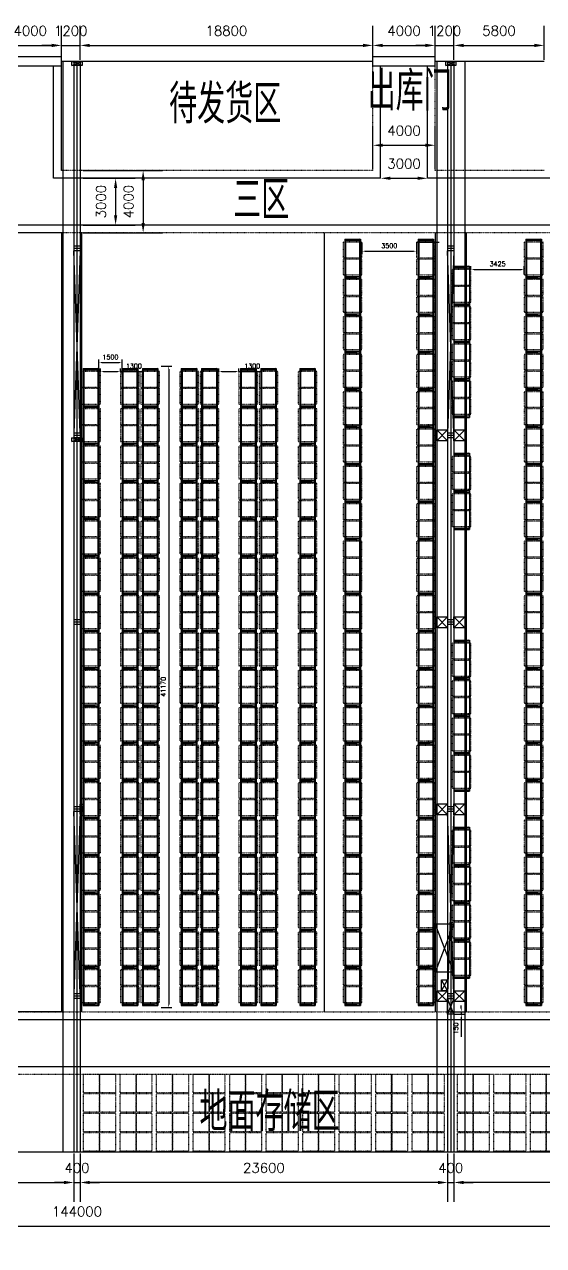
# Model space of a CAD drawing. Header units: millimetres. Extents: x 6622 to 532820, y 3370 to 359312.
# Drawn here: x 246455 to 279792, y 253030 to 331418 of the extents above; entities that cross this region are included whole.
import ezdxf

# ---------------------------------------------------------------- set-up
doc = ezdxf.new("R2010")
doc.units = ezdxf.units.MM
doc.linetypes.add('ACAD_ISO03W100', pattern=[30, 12, -18])
doc.styles.get("Standard").update_dxf_attribs({"font": 'txt', "bigfont": 'gbcbig.shx'})
doc.dimstyles.new('ISO-25', dxfattribs={"dimtxt": 625, "dimasz": 625, "dimexe": 1250, "dimexo": 100, "dimgap": 625, "dimtad": 1, "dimtxsty": 'Standard', "dimcen": 2.5, "dimadec": 0, "dimazin": 0, "dimtfac": 1, "dimtmove": 0, "dimatfit": 3, "dimfxl": 1, "dimarcsym": 0})
doc.dimstyles.new('副本 ISO-25', dxfattribs={"dimtxt": 300, "dimasz": 200, "dimexe": 200, "dimexo": 25, "dimgap": 200, "dimtad": 1, "dimtxsty": 'Standard', "dimcen": 2.5, "dimadec": 0, "dimazin": 0, "dimtfac": 1, "dimtmove": 0, "dimatfit": 3, "dimfxl": 1, "dimarcsym": 0})

# ---------------------------------------------------------------- blocks, each defined once
blk = doc.blocks.new('*D307')
at = {"color": 0, "lineweight": -2, "transparency": 16777216}
for p, q in [((269330, 321640), (269330, 322790)), ((272330, 321640), (272330, 322790)), ((269955, 321540), (271705, 321540))]:
    blk.add_line(p, q, dxfattribs=at)
at = {"color": 0, "transparency": 16777216}
for points in [[(269955, 321644), (269955, 321436), (269330, 321540)], [(271705, 321644), (271705, 321436), (272330, 321540)]]:
    blk.add_solid(points, dxfattribs=at)
at = {"layer": 'Defpoints', "color": 0, "transparency": 16777216}
for p in [(269330, 321540), (272330, 321540), (272330, 321540)]:
    blk.add_point(p, dxfattribs=at)
at = {"color": 0, "transparency": 16777216, "insert": (270830, 322478), "char_height": 625, "attachment_point": 5}
blk.add_mtext('3000', dxfattribs=at)
blk = doc.blocks.new('*D308')
at = {"color": 0, "lineweight": -2, "transparency": 16777216}
for p, q in [((268830, 322140), (268830, 324910)), ((272830, 322140), (272830, 324910)), ((269455, 323660), (272205, 323660))]:
    blk.add_line(p, q, dxfattribs=at)
at = {"color": 0, "transparency": 16777216}
for points in [[(269455, 323764), (269455, 323556), (268830, 323660)], [(272205, 323764), (272205, 323556), (272830, 323660)]]:
    blk.add_solid(points, dxfattribs=at)
at = {"layer": 'Defpoints', "color": 0, "transparency": 16777216}
for p in [(272830, 323660), (268830, 322040), (272830, 322040)]:
    blk.add_point(p, dxfattribs=at)
at = {"color": 0, "transparency": 16777216, "insert": (270830, 324598), "char_height": 625, "attachment_point": 5}
blk.add_mtext('4000', dxfattribs=at)
blk = doc.blocks.new('*D310')
at = {"color": 0, "lineweight": -2, "transparency": 16777216}
for p, q in [((244830, 329440), (244830, 331320)), ((248830, 329440), (248830, 331320)), ((245455, 330070), (248205, 330070))]:
    blk.add_line(p, q, dxfattribs=at)
at = {"color": 0, "transparency": 16777216}
for points in [[(245455, 330174), (245455, 329966), (244830, 330070)], [(248205, 330174), (248205, 329966), (248830, 330070)]]:
    blk.add_solid(points, dxfattribs=at)
at = {"layer": 'Defpoints', "color": 0, "transparency": 16777216}
for p in [(248830, 330070), (244830, 329340), (248830, 329340)]:
    blk.add_point(p, dxfattribs=at)
at = {"color": 0, "transparency": 16777216, "insert": (246830, 331008), "char_height": 625, "attachment_point": 5}
blk.add_mtext('4000', dxfattribs=at)
blk = doc.blocks.new('*D311')
at = {"color": 0, "lineweight": -2, "transparency": 16777216}
for p, q in [((248830, 329140), (248830, 331320)), ((250030, 329140), (250030, 331320)), ((248205, 330070), (247580, 330070)), ((248830, 330070), (250030, 330070)), ((250655, 330070), (251280, 330070))]:
    blk.add_line(p, q, dxfattribs=at)
at = {"color": 0, "transparency": 16777216}
for points in [[(248205, 330174), (248205, 329966), (248830, 330070)], [(250655, 330174), (250655, 329966), (250030, 330070)]]:
    blk.add_solid(points, dxfattribs=at)
at = {"layer": 'Defpoints', "color": 0, "transparency": 16777216}
for p in [(250030, 330070), (248830, 329040), (250030, 329040)]:
    blk.add_point(p, dxfattribs=at)
at = {"color": 0, "transparency": 16777216, "insert": (249430, 331008), "char_height": 625, "attachment_point": 5}
blk.add_mtext('1200', dxfattribs=at)
blk = doc.blocks.new('*D312')
at = {"color": 0, "lineweight": -2, "transparency": 16777216}
for p, q in [((250030, 329140), (250030, 331320)), ((268830, 329140), (268830, 331320)), ((250655, 330070), (268205, 330070))]:
    blk.add_line(p, q, dxfattribs=at)
at = {"color": 0, "transparency": 16777216}
for points in [[(250655, 330174), (250655, 329966), (250030, 330070)], [(268205, 330174), (268205, 329966), (268830, 330070)]]:
    blk.add_solid(points, dxfattribs=at)
at = {"layer": 'Defpoints', "color": 0, "transparency": 16777216}
for p in [(268830, 330070), (250030, 329040), (268830, 329040)]:
    blk.add_point(p, dxfattribs=at)
at = {"color": 0, "transparency": 16777216, "insert": (259430, 331008), "char_height": 625, "attachment_point": 5}
blk.add_mtext('18800', dxfattribs=at)
blk = doc.blocks.new('*D313')
at = {"color": 0, "lineweight": -2, "transparency": 16777216}
for p, q in [((268830, 329440), (268830, 331320)), ((272830, 329440), (272830, 331320)), ((269455, 330070), (272205, 330070))]:
    blk.add_line(p, q, dxfattribs=at)
at = {"color": 0, "transparency": 16777216}
for points in [[(269455, 330174), (269455, 329966), (268830, 330070)], [(272205, 330174), (272205, 329966), (272830, 330070)]]:
    blk.add_solid(points, dxfattribs=at)
at = {"layer": 'Defpoints', "color": 0, "transparency": 16777216}
for p in [(272830, 330070), (268830, 329340), (272830, 329340)]:
    blk.add_point(p, dxfattribs=at)
at = {"color": 0, "transparency": 16777216, "insert": (270830, 331008), "char_height": 625, "attachment_point": 5}
blk.add_mtext('4000', dxfattribs=at)
blk = doc.blocks.new('*D314')
at = {"color": 0, "lineweight": -2, "transparency": 16777216}
for p, q in [((272830, 329140), (272830, 331320)), ((274030, 329140), (274030, 331320)), ((272205, 330070), (271580, 330070)), ((272830, 330070), (274030, 330070)), ((274655, 330070), (275280, 330070))]:
    blk.add_line(p, q, dxfattribs=at)
at = {"color": 0, "transparency": 16777216}
for points in [[(272205, 330174), (272205, 329966), (272830, 330070)], [(274655, 330174), (274655, 329966), (274030, 330070)]]:
    blk.add_solid(points, dxfattribs=at)
at = {"layer": 'Defpoints', "color": 0, "transparency": 16777216}
for p in [(274030, 330070), (272830, 329040), (274030, 329040)]:
    blk.add_point(p, dxfattribs=at)
at = {"color": 0, "transparency": 16777216, "insert": (273430, 331008), "char_height": 625, "attachment_point": 5}
blk.add_mtext('1200', dxfattribs=at)
blk = doc.blocks.new('*D315')
at = {"color": 0, "lineweight": -2, "transparency": 16777216}
for p, q in [((274030, 329140), (274030, 331320)), ((279830, 329140), (279830, 331320)), ((274655, 330070), (279205, 330070))]:
    blk.add_line(p, q, dxfattribs=at)
at = {"color": 0, "transparency": 16777216}
for points in [[(274655, 330174), (274655, 329966), (274030, 330070)], [(279205, 330174), (279205, 329966), (279830, 330070)]]:
    blk.add_solid(points, dxfattribs=at)
at = {"layer": 'Defpoints', "color": 0, "transparency": 16777216}
for p in [(279830, 330070), (274030, 329040), (279830, 329040)]:
    blk.add_point(p, dxfattribs=at)
at = {"color": 0, "transparency": 16777216, "insert": (276930, 331008), "char_height": 625, "attachment_point": 5}
blk.add_mtext('5800', dxfattribs=at)
blk = doc.blocks.new('*D298')
at = {"color": 0, "lineweight": -2, "transparency": 16777216}
for p, q in [((274030, 258940), (274030, 255830)), ((297630, 258940), (297630, 255830)), ((297005, 257080), (274655, 257080))]:
    blk.add_line(p, q, dxfattribs=at)
at = {"color": 0, "transparency": 16777216}
for points in [[(274655, 257184), (274655, 256976), (274030, 257080)], [(297005, 257184), (297005, 256976), (297630, 257080)]]:
    blk.add_solid(points, dxfattribs=at)
at = {"layer": 'Defpoints', "color": 0, "transparency": 16777216}
for p in [(274030, 259040), (297630, 259040), (274030, 257080)]:
    blk.add_point(p, dxfattribs=at)
at = {"color": 0, "transparency": 16777216, "insert": (285830, 258018), "char_height": 625, "attachment_point": 5}
blk.add_mtext('23600', dxfattribs=at)
blk = doc.blocks.new('*D299')
at = {"color": 0, "lineweight": -2, "transparency": 16777216}
for p, q in [((250030, 258940), (250030, 255830)), ((273630, 258940), (273630, 255830)), ((273005, 257080), (250655, 257080))]:
    blk.add_line(p, q, dxfattribs=at)
at = {"color": 0, "transparency": 16777216}
for points in [[(250655, 257184), (250655, 256976), (250030, 257080)], [(273005, 257184), (273005, 256976), (273630, 257080)]]:
    blk.add_solid(points, dxfattribs=at)
at = {"layer": 'Defpoints', "color": 0, "transparency": 16777216}
for p in [(250030, 259040), (273630, 259040), (250030, 257080)]:
    blk.add_point(p, dxfattribs=at)
at = {"color": 0, "transparency": 16777216, "insert": (261830, 258018), "char_height": 625, "attachment_point": 5}
blk.add_mtext('23600', dxfattribs=at)
blk = doc.blocks.new('*D300')
at = {"color": 0, "lineweight": -2, "transparency": 16777216}
for p, q in [((273630, 258940), (273630, 255830)), ((274030, 258940), (274030, 255830)), ((273005, 257080), (272380, 257080)), ((273630, 257080), (274030, 257080)), ((274655, 257080), (275280, 257080))]:
    blk.add_line(p, q, dxfattribs=at)
at = {"color": 0, "transparency": 16777216}
for points in [[(273005, 257184), (273005, 256976), (273630, 257080)], [(274655, 257184), (274655, 256976), (274030, 257080)]]:
    blk.add_solid(points, dxfattribs=at)
at = {"layer": 'Defpoints', "color": 0, "transparency": 16777216}
for p in [(273630, 259040), (274030, 259040), (274030, 257080)]:
    blk.add_point(p, dxfattribs=at)
at = {"color": 0, "transparency": 16777216, "insert": (273830, 258018), "char_height": 625, "attachment_point": 5}
blk.add_mtext('400', dxfattribs=at)
blk = doc.blocks.new('*D301')
at = {"color": 0, "lineweight": -2, "transparency": 16777216}
for p, q in [((226030, 258940), (226030, 255830)), ((249630, 258940), (249630, 255830)), ((226655, 257080), (249005, 257080))]:
    blk.add_line(p, q, dxfattribs=at)
at = {"color": 0, "transparency": 16777216}
for points in [[(226655, 257184), (226655, 256976), (226030, 257080)], [(249005, 257184), (249005, 256976), (249630, 257080)]]:
    blk.add_solid(points, dxfattribs=at)
at = {"layer": 'Defpoints', "color": 0, "transparency": 16777216}
for p in [(226030, 259040), (249630, 259040), (249630, 257080)]:
    blk.add_point(p, dxfattribs=at)
at = {"color": 0, "transparency": 16777216, "insert": (237830, 258018), "char_height": 625, "attachment_point": 5}
blk.add_mtext('23600', dxfattribs=at)
blk = doc.blocks.new('*D302')
at = {"color": 0, "lineweight": -2, "transparency": 16777216}
for p, q in [((249630, 258940), (249630, 255830)), ((250030, 258940), (250030, 255830)), ((249005, 257080), (248380, 257080)), ((249630, 257080), (250030, 257080)), ((250655, 257080), (251280, 257080))]:
    blk.add_line(p, q, dxfattribs=at)
at = {"color": 0, "transparency": 16777216}
for points in [[(249005, 257184), (249005, 256976), (249630, 257080)], [(250655, 257184), (250655, 256976), (250030, 257080)]]:
    blk.add_solid(points, dxfattribs=at)
at = {"layer": 'Defpoints', "color": 0, "transparency": 16777216}
for p in [(249630, 259040), (250030, 259040), (250030, 257080)]:
    blk.add_point(p, dxfattribs=at)
at = {"color": 0, "transparency": 16777216, "insert": (249830, 258018), "char_height": 625, "attachment_point": 5}
blk.add_mtext('400', dxfattribs=at)
blk = doc.blocks.new('*D303')
at = {"color": 0, "lineweight": -2, "transparency": 16777216}
for p, q in [((250230, 321540), (253560, 321540)), ((252310, 320915), (252310, 319165)), ((250230, 318540), (253560, 318540))]:
    blk.add_line(p, q, dxfattribs=at)
at = {"color": 0, "transparency": 16777216}
for points in [[(252206, 320915), (252414, 320915), (252310, 321540)], [(252206, 319165), (252414, 319165), (252310, 318540)]]:
    blk.add_solid(points, dxfattribs=at)
at = {"layer": 'Defpoints', "color": 0, "transparency": 16777216}
for p in [(250130, 321540), (250130, 318540), (252310, 318540)]:
    blk.add_point(p, dxfattribs=at)
at = {"color": 0, "transparency": 16777216, "insert": (251372, 320040), "char_height": 625, "attachment_point": 5, "rotation": 90}
blk.add_mtext('3000', dxfattribs=at)
blk = doc.blocks.new('*D304')
at = {"color": 0, "lineweight": -2, "transparency": 16777216}
for p, q in [((250230, 322040), (255330, 322040)), ((254080, 321415), (254080, 318665)), ((250230, 318040), (255330, 318040))]:
    blk.add_line(p, q, dxfattribs=at)
at = {"color": 0, "transparency": 16777216}
for points in [[(253976, 321415), (254184, 321415), (254080, 322040)], [(253976, 318665), (254184, 318665), (254080, 318040)]]:
    blk.add_solid(points, dxfattribs=at)
at = {"layer": 'Defpoints', "color": 0, "transparency": 16777216}
for p in [(250130, 322040), (250130, 318040), (254080, 318040)]:
    blk.add_point(p, dxfattribs=at)
at = {"color": 0, "transparency": 16777216, "insert": (253142, 320040), "char_height": 625, "attachment_point": 5, "rotation": 90}
blk.add_mtext('4000', dxfattribs=at)
blk = doc.blocks.new('*D336')
at = {"color": 0, "lineweight": -2, "transparency": 16777216}
for p, q in [((177830, 258940), (177830, 253030)), ((321830, 258940), (321830, 253030)), ((178455, 254280), (321205, 254280))]:
    blk.add_line(p, q, dxfattribs=at)
at = {"color": 0, "transparency": 16777216}
for points in [[(178455, 254384), (178455, 254176), (177830, 254280)], [(321205, 254384), (321205, 254176), (321830, 254280)]]:
    blk.add_solid(points, dxfattribs=at)
at = {"layer": 'Defpoints', "color": 0, "transparency": 16777216}
for p in [(177830, 259040), (321830, 259040), (321830, 254280)]:
    blk.add_point(p, dxfattribs=at)
at = {"color": 0, "transparency": 16777216, "insert": (249830, 255218), "char_height": 625, "attachment_point": 5}
blk.add_mtext('144000', dxfattribs=at)
blk = doc.blocks.new('地面托盘')
at = {"color": 3, "linetype": 'ACAD_ISO03W100'}
for points in [[(62730, -1440), (62730, -240), (63730, -240), (63730, -1440)], [(63775, -1440), (63775, -240), (64775, -240), (64775, -1440)], [(65075, -1440), (65075, -240), (66075, -240), (66075, -1440)], [(66120, -1440), (66120, -240), (67120, -240), (67120, -1440)], [(67420, -1440), (67420, -240), (68420, -240), (68420, -1440)], [(68465, -1440), (68465, -240), (69465, -240), (69465, -1440)], [(69765, -1440), (69765, -240), (70765, -240), (70765, -1440)], [(70810, -1440), (70810, -240), (71810, -240), (71810, -1440)], [(72110, -1440), (72110, -240), (73110, -240), (73110, -1440)], [(73155, -1440), (73155, -240), (74155, -240), (74155, -1440)], [(74455, -1440), (74455, -240), (75455, -240), (75455, -1440)], [(75500, -1440), (75500, -240), (76500, -240), (76500, -1440)], [(76800, -1440), (76800, -240), (77800, -240), (77800, -1440)], [(77845, -1440), (77845, -240), (78845, -240), (78845, -1440)], [(79145, -1440), (79145, -240), (80145, -240), (80145, -1440)], [(80190, -1440), (80190, -240), (81190, -240), (81190, -1440)], [(81490, -1440), (81490, -240), (82490, -240), (82490, -1440)], [(82535, -1440), (82535, -240), (83535, -240), (83535, -1440)], [(83835, -1440), (83835, -240), (84835, -240), (84835, -1440)], [(84880, -1440), (84880, -240), (85880, -240), (85880, -1440)], [(62730, -2690), (62730, -1490), (63730, -1490), (63730, -2690)], [(63775, -2690), (63775, -1490), (64775, -1490), (64775, -2690)], [(65075, -2690), (65075, -1490), (66075, -1490), (66075, -2690)], [(66120, -2690), (66120, -1490), (67120, -1490), (67120, -2690)], [(67420, -2690), (67420, -1490), (68420, -1490), (68420, -2690)], [(68465, -2690), (68465, -1490), (69465, -1490), (69465, -2690)], [(69765, -2690), (69765, -1490), (70765, -1490), (70765, -2690)], [(70810, -2690), (70810, -1490), (71810, -1490), (71810, -2690)], [(72110, -2690), (72110, -1490), (73110, -1490), (73110, -2690)], [(73155, -2690), (73155, -1490), (74155, -1490), (74155, -2690)], [(74455, -2690), (74455, -1490), (75455, -1490), (75455, -2690)], [(75500, -2690), (75500, -1490), (76500, -1490), (76500, -2690)], [(76800, -2690), (76800, -1490), (77800, -1490), (77800, -2690)], [(77845, -2690), (77845, -1490), (78845, -1490), (78845, -2690)], [(79145, -2690), (79145, -1490), (80145, -1490), (80145, -2690)], [(80190, -2690), (80190, -1490), (81190, -1490), (81190, -2690)], [(81490, -2690), (81490, -1490), (82490, -1490), (82490, -2690)], [(82535, -2690), (82535, -1490), (83535, -1490), (83535, -2690)], [(83835, -2690), (83835, -1490), (84835, -1490), (84835, -2690)], [(84880, -2690), (84880, -1490), (85880, -1490), (85880, -2690)], [(62730, -3940), (62730, -2740), (63730, -2740), (63730, -3940)], [(63775, -3940), (63775, -2740), (64775, -2740), (64775, -3940)], [(65075, -3940), (65075, -2740), (66075, -2740), (66075, -3940)], [(66120, -3940), (66120, -2740), (67120, -2740), (67120, -3940)], [(67420, -3940), (67420, -2740), (68420, -2740), (68420, -3940)], [(68465, -3940), (68465, -2740), (69465, -2740), (69465, -3940)], [(69765, -3940), (69765, -2740), (70765, -2740), (70765, -3940)], [(70810, -3940), (70810, -2740), (71810, -2740), (71810, -3940)], [(72110, -3940), (72110, -2740), (73110, -2740), (73110, -3940)], [(73155, -3940), (73155, -2740), (74155, -2740), (74155, -3940)], [(74455, -3940), (74455, -2740), (75455, -2740), (75455, -3940)], [(75500, -3940), (75500, -2740), (76500, -2740), (76500, -3940)], [(76800, -3940), (76800, -2740), (77800, -2740), (77800, -3940)], [(77845, -3940), (77845, -2740), (78845, -2740), (78845, -3940)], [(79145, -3940), (79145, -2740), (80145, -2740), (80145, -3940)], [(80190, -3940), (80190, -2740), (81190, -2740), (81190, -3940)], [(81490, -3940), (81490, -2740), (82490, -2740), (82490, -3940)], [(82535, -3940), (82535, -2740), (83535, -2740), (83535, -3940)], [(83835, -3940), (83835, -2740), (84835, -2740), (84835, -3940)], [(84880, -3940), (84880, -2740), (85880, -2740), (85880, -3940)], [(62730, -5190), (62730, -3990), (63730, -3990), (63730, -5190)], [(63775, -5190), (63775, -3990), (64775, -3990), (64775, -5190)], [(65075, -5190), (65075, -3990), (66075, -3990), (66075, -5190)], [(66120, -5190), (66120, -3990), (67120, -3990), (67120, -5190)], [(67420, -5190), (67420, -3990), (68420, -3990), (68420, -5190)], [(68465, -5190), (68465, -3990), (69465, -3990), (69465, -5190)], [(69765, -5190), (69765, -3990), (70765, -3990), (70765, -5190)], [(70810, -5190), (70810, -3990), (71810, -3990), (71810, -5190)], [(72110, -5190), (72110, -3990), (73110, -3990), (73110, -5190)], [(73155, -5190), (73155, -3990), (74155, -3990), (74155, -5190)], [(74455, -5190), (74455, -3990), (75455, -3990), (75455, -5190)], [(75500, -5190), (75500, -3990), (76500, -3990), (76500, -5190)], [(76800, -5190), (76800, -3990), (77800, -3990), (77800, -5190)], [(77845, -5190), (77845, -3990), (78845, -3990), (78845, -5190)], [(79145, -5190), (79145, -3990), (80145, -3990), (80145, -5190)], [(80190, -5190), (80190, -3990), (81190, -3990), (81190, -5190)], [(81490, -5190), (81490, -3990), (82490, -3990), (82490, -5190)], [(82535, -5190), (82535, -3990), (83535, -3990), (83535, -5190)], [(83835, -5190), (83835, -3990), (84835, -3990), (84835, -5190)], [(84880, -5190), (84880, -3990), (85880, -3990), (85880, -5190)]]:
    blk.add_lwpolyline(points, close=True, dxfattribs=at)
blk = doc.blocks.new('*D337')
at = {"color": 0, "lineweight": -2, "transparency": 16777216}
for p, q in [((274510, 268240), (274510, 268440)), ((274055, 268040), (274710, 268040)), ((274055, 267890), (274710, 267890)), ((274510, 268040), (274510, 267890)), ((274510, 267690), (274510, 266440))]:
    blk.add_line(p, q, dxfattribs=at)
at = {"color": 0, "transparency": 16777216}
for points in [[(274477, 268240), (274543, 268240), (274510, 268040)], [(274477, 267690), (274543, 267690), (274510, 267890)]]:
    blk.add_solid(points, dxfattribs=at)
at = {"layer": 'Defpoints', "color": 0, "transparency": 16777216}
for p in [(274030, 268040), (274030, 267890), (274510, 267890)]:
    blk.add_point(p, dxfattribs=at)
at = {"color": 0, "transparency": 16777216, "insert": (274160, 266965), "char_height": 300, "attachment_point": 5, "rotation": 90}
blk.add_mtext('150', dxfattribs=at)
blk = doc.blocks.new('穿梭机货架无通道1')
at = {"color": 6}
for p, q in [((130160, 59555), (130160, 48255)), ((130160, 59555), (131160, 59555)), ((130160, 59455), (131160, 59455)), ((130210, 59555), (130210, 48255)), ((130210, 59555), (131110, 59455)), ((131110, 59555), (130210, 59455)), ((131110, 59555), (131110, 48255)), ((131160, 59555), (131160, 48255)), ((130160, 57155), (131160, 57155)), ((130160, 57055), (131160, 57055)), ((130210, 57155), (131110, 57055)), ((131110, 57155), (130210, 57055)), ((130160, 54755), (131160, 54755)), ((130160, 54655), (131160, 54655)), ((130210, 54755), (131110, 54655)), ((131110, 54755), (130210, 54655)), ((130160, 52355), (131160, 52355)), ((130160, 52255), (131160, 52255)), ((130210, 52355), (131110, 52255)), ((131110, 52355), (130210, 52255)), ((130160, 49955), (131160, 49955)), ((130160, 49855), (131160, 49855)), ((130210, 49955), (131110, 49855)), ((131110, 49955), (130210, 49855)), ((130160, 48255), (130160, 45555)), ((130210, 48255), (130210, 45555)), ((131110, 48255), (131110, 45555)), ((131160, 48255), (131160, 45555)), ((130160, 47555), (131160, 47555)), ((130160, 47455), (131160, 47455)), ((130210, 47555), (131110, 47455)), ((131110, 47555), (130210, 47455)), ((130160, 45555), (130160, 18655)), ((130210, 45555), (130210, 18655)), ((131110, 45555), (131110, 18655)), ((131160, 45555), (131160, 18655)), ((130160, 45155), (131160, 45155)), ((130160, 45055), (131160, 45055)), ((130210, 45155), (131110, 45055)), ((131110, 45155), (130210, 45055)), ((130160, 42755), (131160, 42755)), ((130160, 42655), (131160, 42655)), ((130210, 42755), (131110, 42655)), ((131110, 42755), (130210, 42655)), ((130160, 40355), (131160, 40355)), ((130160, 40255), (131160, 40255)), ((130210, 40355), (131110, 40255)), ((131110, 40355), (130210, 40255)), ((130160, 37955), (131160, 37955)), ((130160, 37855), (131160, 37855)), ((130210, 37955), (131110, 37855)), ((131110, 37955), (130210, 37855)), ((130160, 35555), (131160, 35555)), ((130160, 35455), (131160, 35455)), ((130210, 35555), (131110, 35455)), ((131110, 35555), (130210, 35455)), ((130160, 33155), (131160, 33155)), ((130160, 33055), (131160, 33055)), ((130210, 33155), (131110, 33055)), ((131110, 33155), (130210, 33055)), ((130160, 30755), (131160, 30755)), ((130160, 30655), (131160, 30655)), ((130210, 30755), (131110, 30655)), ((131110, 30755), (130210, 30655)), ((130160, 28355), (131160, 28355)), ((130160, 28255), (131160, 28255)), ((130210, 28355), (131110, 28255)), ((131110, 28355), (130210, 28255)), ((130160, 25955), (131160, 25955)), ((130210, 25955), (131110, 25855)), ((131110, 25955), (130210, 25855)), ((130160, 25855), (131160, 25855)), ((130160, 23555), (131160, 23555)), ((130210, 23555), (131110, 23455)), ((131110, 23555), (130210, 23455)), ((130160, 23455), (131160, 23455)), ((130160, 21155), (131160, 21155)), ((130160, 21055), (131160, 21055)), ((130210, 21155), (131110, 21055)), ((131110, 21155), (130210, 21055)), ((130160, 18755), (131160, 18755)), ((130160, 18655), (131160, 18655)), ((130210, 18755), (131110, 18655)), ((131110, 18755), (130210, 18655))]:
    blk.add_line(p, q, dxfattribs=at)
at = {"color": 3, "linetype": 'ACAD_ISO03W100'}
for points in [[(130060, 59355), (130060, 58355), (131260, 58355), (131260, 59355)], [(130060, 58255), (130060, 57255), (131260, 57255), (131260, 58255)], [(130060, 56955), (130060, 55955), (131260, 55955), (131260, 56955)], [(130060, 55855), (130060, 54855), (131260, 54855), (131260, 55855)], [(130060, 54555), (130060, 53555), (131260, 53555), (131260, 54555)], [(130060, 53455), (130060, 52455), (131260, 52455), (131260, 53455)], [(130060, 52155), (130060, 51155), (131260, 51155), (131260, 52155)], [(130060, 51055), (130060, 50055), (131260, 50055), (131260, 51055)], [(130060, 49755), (130060, 48755), (131260, 48755), (131260, 49755)], [(130060, 48655), (130060, 47655), (131260, 47655), (131260, 48655)], [(130060, 47355), (130060, 46355), (131260, 46355), (131260, 47355)], [(130060, 46255), (130060, 45255), (131260, 45255), (131260, 46255)], [(130060, 44955), (130060, 43955), (131260, 43955), (131260, 44955)], [(130060, 43855), (130060, 42855), (131260, 42855), (131260, 43855)], [(130060, 42555), (130060, 41555), (131260, 41555), (131260, 42555)], [(130060, 41455), (130060, 40455), (131260, 40455), (131260, 41455)], [(130060, 40155), (130060, 39155), (131260, 39155), (131260, 40155)], [(130060, 39055), (130060, 38055), (131260, 38055), (131260, 39055)], [(130060, 37755), (130060, 36755), (131260, 36755), (131260, 37755)], [(130060, 36655), (130060, 35655), (131260, 35655), (131260, 36655)], [(130060, 35355), (130060, 34355), (131260, 34355), (131260, 35355)], [(130060, 34255), (130060, 33255), (131260, 33255), (131260, 34255)], [(130060, 32955), (130060, 31955), (131260, 31955), (131260, 32955)], [(130060, 31855), (130060, 30855), (131260, 30855), (131260, 31855)], [(130060, 30555), (130060, 29555), (131260, 29555), (131260, 30555)], [(130060, 29455), (130060, 28455), (131260, 28455), (131260, 29455)], [(130060, 28155), (130060, 27155), (131260, 27155), (131260, 28155)], [(130060, 27055), (130060, 26055), (131260, 26055), (131260, 27055)], [(130060, 25755), (130060, 24755), (131260, 24755), (131260, 25755)], [(130060, 24655), (130060, 23655), (131260, 23655), (131260, 24655)], [(130060, 23355), (130060, 22355), (131260, 22355), (131260, 23355)], [(130060, 22255), (130060, 21255), (131260, 21255), (131260, 22255)], [(130060, 20955), (130060, 19955), (131260, 19955), (131260, 20955)], [(130060, 19855), (130060, 18855), (131260, 18855), (131260, 19855)]]:
    blk.add_lwpolyline(points, close=True, dxfattribs=at)
blk = doc.blocks.new('货架')
at = {"color": 6}
for p, q in [((213640, 135175), (214640, 135175)), ((213640, 135175), (213640, 115875)), ((213640, 135075), (214640, 135075)), ((213690, 135175), (213690, 115875)), ((213690, 135175), (214590, 135075)), ((214590, 135175), (213690, 135075)), ((214590, 135175), (214590, 115875)), ((214640, 135175), (214640, 115875)), ((213640, 132775), (214640, 132775)), ((213640, 132675), (214640, 132675)), ((213690, 132775), (214590, 132675)), ((214590, 132775), (213690, 132675)), ((213640, 130375), (214640, 130375)), ((213640, 130275), (214640, 130275)), ((213690, 130375), (214590, 130275)), ((214590, 130375), (213690, 130275)), ((213640, 127975), (214640, 127975)), ((213640, 127875), (214640, 127875)), ((213690, 127975), (214590, 127875)), ((214590, 127975), (213690, 127875)), ((213640, 125575), (214640, 125575)), ((213640, 125475), (214640, 125475)), ((213690, 125575), (214590, 125475)), ((214590, 125575), (213690, 125475)), ((213640, 123175), (214640, 123175)), ((213640, 123075), (214640, 123075)), ((213690, 123175), (214590, 123075)), ((214590, 123175), (213690, 123075)), ((213640, 120775), (214640, 120775)), ((213690, 120775), (214590, 120675)), ((214590, 120775), (213690, 120675)), ((213640, 120675), (214640, 120675)), ((213640, 118375), (214640, 118375)), ((213690, 118375), (214590, 118275)), ((214590, 118375), (213690, 118275)), ((213640, 118275), (214640, 118275)), ((213640, 112475), (213640, 85975)), ((213690, 112475), (213690, 85975)), ((214590, 112475), (214590, 85975)), ((214640, 112475), (214640, 85975)), ((213640, 110075), (214640, 110075)), ((213640, 109975), (214640, 109975)), ((213690, 110075), (214590, 109975)), ((214590, 110075), (213690, 109975)), ((213640, 107675), (214640, 107675)), ((213640, 107575), (214640, 107575)), ((213690, 107675), (214590, 107575)), ((214590, 107675), (213690, 107575)), ((213640, 105275), (214640, 105275)), ((213640, 105175), (214640, 105175)), ((213690, 105275), (214590, 105175)), ((214590, 105275), (213690, 105175)), ((213640, 102875), (214640, 102875)), ((213640, 102775), (214640, 102775)), ((213690, 102875), (214590, 102775)), ((214590, 102875), (213690, 102775)), ((213640, 100475), (214640, 100475)), ((213640, 100375), (214640, 100375)), ((213690, 100475), (214590, 100375)), ((214590, 100475), (213690, 100375)), ((213640, 98075), (214640, 98075)), ((213690, 98075), (214590, 97975)), ((214590, 98075), (213690, 97975)), ((213640, 97975), (214640, 97975)), ((213640, 95675), (214640, 95675)), ((213690, 95675), (214590, 95575)), ((214590, 95675), (213690, 95575)), ((213640, 95575), (214640, 95575)), ((213640, 93275), (214640, 93275)), ((213640, 93175), (214640, 93175)), ((213690, 93275), (214590, 93175)), ((214590, 93275), (213690, 93175)), ((213640, 90875), (214640, 90875)), ((213640, 90775), (214640, 90775)), ((213690, 90875), (214590, 90775)), ((214590, 90875), (213690, 90775)), ((213640, 88475), (214640, 88475)), ((213640, 88375), (214640, 88375)), ((213690, 88475), (214590, 88375)), ((214590, 88475), (213690, 88375)), ((213640, 86075), (214640, 86075)), ((213640, 85975), (214640, 85975)), ((213690, 86075), (214590, 85975)), ((214590, 86075), (213690, 85975))]:
    blk.add_line(p, q, dxfattribs=at)
at = {"color": 5}
for p, q in [((213640, 115975), (214640, 115975)), ((213640, 115875), (214640, 115875)), ((213640, 115875), (213640, 112475)), ((213690, 115975), (214590, 115875)), ((214590, 115975), (213690, 115875)), ((213690, 115875), (213690, 112475)), ((214590, 115875), (214590, 112475)), ((214640, 115875), (214640, 112475)), ((213640, 112475), (214640, 112475)), ((213640, 112375), (214640, 112375)), ((213690, 112475), (214590, 112375)), ((214590, 112475), (213690, 112375))]:
    blk.add_line(p, q, dxfattribs=at)
at = {"color": 3, "linetype": 'ACAD_ISO03W100'}
for points in [[(213540, 134975), (213540, 133975), (214740, 133975), (214740, 134975)], [(213540, 133875), (213540, 132875), (214740, 132875), (214740, 133875)], [(213540, 132575), (213540, 131575), (214740, 131575), (214740, 132575)], [(213540, 131475), (213540, 130475), (214740, 130475), (214740, 131475)], [(213540, 130175), (213540, 129175), (214740, 129175), (214740, 130175)], [(213540, 129075), (213540, 128075), (214740, 128075), (214740, 129075)], [(213540, 127775), (213540, 126775), (214740, 126775), (214740, 127775)], [(213540, 126675), (213540, 125675), (214740, 125675), (214740, 126675)], [(213540, 125375), (213540, 124375), (214740, 124375), (214740, 125375)], [(213540, 124275), (213540, 123275), (214740, 123275), (214740, 124275)], [(213540, 122975), (213540, 121975), (214740, 121975), (214740, 122975)], [(213540, 121875), (213540, 120875), (214740, 120875), (214740, 121875)], [(213540, 120575), (213540, 119575), (214740, 119575), (214740, 120575)], [(213540, 119475), (213540, 118475), (214740, 118475), (214740, 119475)], [(213540, 118175), (213540, 117175), (214740, 117175), (214740, 118175)], [(213540, 117075), (213540, 116075), (214740, 116075), (214740, 117075)], [(213540, 115775), (213540, 114775), (214740, 114775), (214740, 115775)], [(213540, 114675), (213540, 113675), (214740, 113675), (214740, 114675)], [(213540, 113575), (213540, 112575), (214740, 112575), (214740, 113575)], [(213540, 112275), (213540, 111275), (214740, 111275), (214740, 112275)], [(213540, 111175), (213540, 110175), (214740, 110175), (214740, 111175)], [(213540, 109875), (213540, 108875), (214740, 108875), (214740, 109875)], [(213540, 108775), (213540, 107775), (214740, 107775), (214740, 108775)], [(213540, 107475), (213540, 106475), (214740, 106475), (214740, 107475)], [(213540, 106375), (213540, 105375), (214740, 105375), (214740, 106375)], [(213540, 105075), (213540, 104075), (214740, 104075), (214740, 105075)], [(213540, 103975), (213540, 102975), (214740, 102975), (214740, 103975)], [(213540, 102675), (213540, 101675), (214740, 101675), (214740, 102675)], [(213540, 101575), (213540, 100575), (214740, 100575), (214740, 101575)], [(213540, 100275), (213540, 99275), (214740, 99275), (214740, 100275)], [(213540, 99175), (213540, 98175), (214740, 98175), (214740, 99175)], [(213540, 97875), (213540, 96875), (214740, 96875), (214740, 97875)], [(213540, 96775), (213540, 95775), (214740, 95775), (214740, 96775)], [(213540, 95475), (213540, 94475), (214740, 94475), (214740, 95475)], [(213540, 94375), (213540, 93375), (214740, 93375), (214740, 94375)], [(213540, 93075), (213540, 92075), (214740, 92075), (214740, 93075)], [(213540, 91975), (213540, 90975), (214740, 90975), (214740, 91975)], [(213540, 90675), (213540, 89675), (214740, 89675), (214740, 90675)], [(213540, 89575), (213540, 88575), (214740, 88575), (214740, 89575)], [(213540, 88275), (213540, 87275), (214740, 87275), (214740, 88275)], [(213540, 87175), (213540, 86175), (214740, 86175), (214740, 87175)]]:
    blk.add_lwpolyline(points, close=True, dxfattribs=at)
blk = doc.blocks.new('梁下货架')
at = {"color": 6}
for p, q in [((104760, 67430), (104760, 57730)), ((104760, 67430), (105760, 67430)), ((104810, 67430), (105710, 67330)), ((105710, 67430), (104810, 67330)), ((105760, 67430), (105760, 57730)), ((104760, 67330), (105760, 67330)), ((104760, 65030), (105760, 65030)), ((104760, 64930), (105760, 64930)), ((104810, 65030), (105710, 64930)), ((105710, 65030), (104810, 64930)), ((104760, 62630), (105760, 62630)), ((104760, 62530), (105760, 62530)), ((104810, 62630), (105710, 62530)), ((105710, 62630), (104810, 62530)), ((104760, 60230), (105760, 60230)), ((104760, 60130), (105760, 60130)), ((104810, 60230), (105710, 60130)), ((105710, 60230), (104810, 60130)), ((104760, 57830), (105760, 57830)), ((104760, 57730), (105760, 57730)), ((104810, 57830), (105710, 57730)), ((105710, 57830), (104810, 57730))]:
    blk.add_line(p, q, dxfattribs=at)
at = {"color": 3, "linetype": 'ACAD_ISO03W100'}
for points in [[(104660, 67230), (104660, 66230), (105860, 66230), (105860, 67230)], [(104660, 66130), (104660, 65130), (105860, 65130), (105860, 66130)], [(104660, 64830), (104660, 63830), (105860, 63830), (105860, 64830)], [(104660, 63730), (104660, 62730), (105860, 62730), (105860, 63730)], [(104660, 62430), (104660, 61430), (105860, 61430), (105860, 62430)], [(104660, 61330), (104660, 60330), (105860, 60330), (105860, 61330)], [(104660, 60030), (104660, 59030), (105860, 59030), (105860, 60030)], [(104660, 58930), (104660, 57930), (105860, 57930), (105860, 58930)]]:
    blk.add_lwpolyline(points, close=True, dxfattribs=at)
blk = doc.blocks.new('*D338')
at = {"color": 0, "lineweight": -2, "transparency": 16777216}
for p, q in [((275130, 315715), (275130, 315890)), ((275330, 315690), (278355, 315690)), ((278555, 315365), (278555, 315890))]:
    blk.add_line(p, q, dxfattribs=at)
at = {"color": 0, "transparency": 16777216}
for points in [[(275330, 315723), (275330, 315657), (275130, 315690)], [(278355, 315723), (278355, 315657), (278555, 315690)]]:
    blk.add_solid(points, dxfattribs=at)
at = {"layer": 'Defpoints', "color": 0, "transparency": 16777216}
for p in [(275130, 315690), (278555, 315690), (278555, 315340)]:
    blk.add_point(p, dxfattribs=at)
at = {"color": 0, "transparency": 16777216, "insert": (276842, 316040), "char_height": 300, "attachment_point": 5}
blk.add_mtext('3425', dxfattribs=at)
blk = doc.blocks.new('*D340')
at = {"color": 0, "lineweight": -2, "transparency": 16777216}
for p, q in [((251330, 309165), (251330, 309340)), ((251530, 309140), (252430, 309140)), ((252630, 309165), (252630, 309340)), ((252630, 309140), (254130, 309140))]:
    blk.add_line(p, q, dxfattribs=at)
at = {"color": 0, "transparency": 16777216}
for points in [[(251530, 309173), (251530, 309107), (251330, 309140)], [(252430, 309173), (252430, 309107), (252630, 309140)]]:
    blk.add_solid(points, dxfattribs=at)
at = {"layer": 'Defpoints', "color": 0, "transparency": 16777216}
for p in [(251330, 309140), (252630, 309140), (252630, 309140)]:
    blk.add_point(p, dxfattribs=at)
at = {"color": 0, "transparency": 16777216, "insert": (253480, 309490), "char_height": 300, "attachment_point": 5}
blk.add_mtext('1300', dxfattribs=at)
blk = doc.blocks.new('*D341')
at = {"color": 0, "lineweight": -2, "transparency": 16777216}
for p, q in [((258930, 309165), (258930, 309340)), ((259130, 309140), (260030, 309140)), ((260230, 309165), (260230, 309340)), ((260230, 309140), (261730, 309140))]:
    blk.add_line(p, q, dxfattribs=at)
at = {"color": 0, "transparency": 16777216}
for points in [[(259130, 309173), (259130, 309107), (258930, 309140)], [(260030, 309173), (260030, 309107), (260230, 309140)]]:
    blk.add_solid(points, dxfattribs=at)
at = {"layer": 'Defpoints', "color": 0, "transparency": 16777216}
for p in [(258930, 309140), (260230, 309140), (260230, 309140)]:
    blk.add_point(p, dxfattribs=at)
at = {"color": 0, "transparency": 16777216, "insert": (261080, 309490), "char_height": 300, "attachment_point": 5}
blk.add_mtext('1300', dxfattribs=at)
blk = doc.blocks.new('*D342')
at = {"color": 0, "lineweight": -2, "transparency": 16777216}
for p, q in [((248905, 318040), (244420, 318040)), ((244620, 317840), (244620, 268240)), ((248805, 268040), (244420, 268040))]:
    blk.add_line(p, q, dxfattribs=at)
at = {"color": 0, "transparency": 16777216}
for points in [[(244587, 317840), (244653, 317840), (244620, 318040)], [(244587, 268240), (244653, 268240), (244620, 268040)]]:
    blk.add_solid(points, dxfattribs=at)
at = {"layer": 'Defpoints', "color": 0, "transparency": 16777216}
for p in [(248930, 318040), (244620, 268040), (248830, 268040)]:
    blk.add_point(p, dxfattribs=at)
at = {"color": 0, "transparency": 16777216, "insert": (244270, 293040), "char_height": 300, "attachment_point": 5, "rotation": 90}
blk.add_mtext('50000', dxfattribs=at)
blk = doc.blocks.new('*D343')
at = {"color": 0, "lineweight": -2, "transparency": 16777216}
for p, q in [((268130, 317415), (268130, 316660)), ((268330, 316860), (271430, 316860)), ((271630, 317415), (271630, 316660))]:
    blk.add_line(p, q, dxfattribs=at)
at = {"color": 0, "transparency": 16777216}
for points in [[(268330, 316893), (268330, 316827), (268130, 316860)], [(271430, 316893), (271430, 316827), (271630, 316860)]]:
    blk.add_solid(points, dxfattribs=at)
at = {"layer": 'Defpoints', "color": 0, "transparency": 16777216}
for p in [(268130, 317440), (271630, 317440), (271630, 316860)]:
    blk.add_point(p, dxfattribs=at)
at = {"color": 0, "transparency": 16777216, "insert": (269880, 317210), "char_height": 300, "attachment_point": 5}
blk.add_mtext('3500', dxfattribs=at)
blk = doc.blocks.new('*D345')
at = {"color": 0, "lineweight": -2, "transparency": 16777216}
for p, q in [((255235, 309480), (255920, 309480)), ((255720, 309280), (255720, 268510)), ((255235, 268310), (255920, 268310))]:
    blk.add_line(p, q, dxfattribs=at)
at = {"color": 0, "transparency": 16777216}
for points in [[(255687, 309280), (255753, 309280), (255720, 309480)], [(255687, 268510), (255753, 268510), (255720, 268310)]]:
    blk.add_solid(points, dxfattribs=at)
at = {"layer": 'Defpoints', "color": 0, "transparency": 16777216}
for p in [(255210, 309480), (255210, 268310), (255720, 268310)]:
    blk.add_point(p, dxfattribs=at)
at = {"color": 0, "transparency": 16777216, "insert": (255370, 288895), "char_height": 300, "attachment_point": 5, "rotation": 90}
blk.add_mtext('41170', dxfattribs=at)
blk = doc.blocks.new('*D454')
at = {"color": 0, "lineweight": -2, "transparency": 16777216}
for p, q in [((251230, 308969), (251230, 309915)), ((251430, 309715), (252530, 309715)), ((252730, 308969), (252730, 309915))]:
    blk.add_line(p, q, dxfattribs=at)
at = {"color": 0, "transparency": 16777216}
for points in [[(251430, 309748), (251430, 309682), (251230, 309715)], [(252530, 309748), (252530, 309682), (252730, 309715)]]:
    blk.add_solid(points, dxfattribs=at)
at = {"layer": 'Defpoints', "color": 0, "transparency": 16777216}
for p in [(252730, 309715), (251230, 308944), (252730, 308944)]:
    blk.add_point(p, dxfattribs=at)
at = {"color": 0, "transparency": 16777216, "insert": (251980, 310065), "char_height": 300, "attachment_point": 5}
blk.add_mtext('1500', dxfattribs=at)

msp = doc.modelspace()

# ---------------------------------------------------------------- linework, layer by layer
for p, q in [((248830, 329340), (244830, 329340)), ((272829.998, 329339.876), (268829.998, 329339.876)), ((268829.998, 328739.876), (268829.998, 329339.876)), ((272829.998, 328739.876), (272829.998, 329339.876)), ((248830, 328740), (244830, 328740)), ((268829.998, 329040), (248830, 329040)), ((272829.998, 328739.876), (268829.998, 328739.876)), ((269329.998, 321540), (269329.998, 328739.876)), ((272329.998, 321540), (272329.998, 328739.876)), ((279830, 329040), (272829.998, 329040)), ((269329.998, 321540), (248330, 321540)), ((281330, 321540), (272329.998, 321540)), ((311330, 318540), (181330, 318540)), ((181330, 267540), (311330, 267540)), ((181330, 264532.819), (321530, 264532.819)), ((177830, 259040), (321830, 259040))]:
    msp.add_line(p, q)
at = {"color": 2, "linetype": 'Continuous'}
msp.add_line((248830, 322040), (248830, 329340), dxfattribs=at)
at = {"color": 0}
for p, q in [((248330, 321540), (248330, 328740)), ((250155, 328790), (249505, 329040)), ((249505, 328790), (250155, 329040)), ((274155, 328790), (273505, 329040)), ((273505, 328790), (274155, 329040)), ((271630, 317440), (273080, 317440)), ((273630, 304690), (272930, 305390)), ((272930, 304690), (273630, 305390)), ((274730, 304690), (274030, 305390)), ((274030, 304690), (274730, 305390)), ((250155, 304640), (249505, 304890)), ((249505, 304640), (250155, 304890)), ((273630, 292690), (272930, 293390)), ((272930, 292690), (273630, 293390)), ((274730, 292690), (274030, 293390)), ((274030, 292690), (274730, 293390)), ((250280, 280715), (250030, 281365)), ((250030, 280715), (250280, 281365)), ((273630, 280690), (272930, 281390)), ((272930, 280690), (273630, 281390)), ((274730, 280690), (274030, 281390)), ((274030, 280690), (274730, 281390)), ((274030, 270590), (272830, 273690)), ((274030, 273690), (272830, 270590)), ((273630, 269390), (273230, 270090)), ((273230, 269390), (273630, 270090)), ((273630, 268690), (272930, 269390)), ((272930, 268690), (273630, 269390)), ((274730, 268690), (274030, 269390)), ((274030, 268690), (274730, 269390))]:
    msp.add_line(p, q, dxfattribs=at)
at = {"color": 1}
for p, q in [((248930, 329040), (248930, 259040)), ((272929.961, 329042.777), (272929.961, 259042.777)), ((274730, 329040), (274730, 259040)), ((274030, 268890), (273630, 267890)), ((274030, 267890), (273630, 268890))]:
    msp.add_line(p, q, dxfattribs=at)
at = {"color": 4}
for p, q in [((249630, 329040), (249630, 259040)), ((249830, 329040), (249830, 259040)), ((250030, 329040), (250030, 259040)), ((273630, 329040), (273630, 259040)), ((273830, 329040), (273830, 259040)), ((274030, 329040), (274030, 259040)), ((250030, 317190), (249630, 317190)), ((250030, 317040), (249630, 317040)), ((250030, 316890), (249630, 316890)), ((250030, 316890), (249630, 305190)), ((250030, 305190), (249630, 316890)), ((274030, 317190), (273630, 317190)), ((274030, 317040), (273630, 317040)), ((274030, 316890), (273630, 316890)), ((274030, 305190), (273630, 316890)), ((274030, 316890), (273630, 305190)), ((250030, 305190), (249630, 305190)), ((250030, 305040), (249630, 305040)), ((274030, 305190), (273630, 305190)), ((274030, 305040), (273630, 305040)), ((250030, 304890), (249630, 304890)), ((274030, 304890), (273630, 304890)), ((250030, 293190), (249630, 293190)), ((274030, 293190), (273630, 293190)), ((250030, 293040), (249630, 293040)), ((250030, 292890), (249630, 292890)), ((274030, 293040), (273630, 293040)), ((274030, 292890), (273630, 292890)), ((250030, 281190), (249630, 281190)), ((250030, 281040), (249630, 281040)), ((250030, 280890), (249630, 280890)), ((250030, 269190), (249630, 280890)), ((250030, 280890), (249630, 269190)), ((274030, 281190), (273630, 281190)), ((274030, 281040), (273630, 281040)), ((274030, 280890), (273630, 280890)), ((274030, 269190), (273630, 280890)), ((274030, 280890), (273630, 269190)), ((250030, 269190), (249630, 269190)), ((250030, 269040), (249630, 269040)), ((250030, 268890), (249630, 268890)), ((274030, 269190), (273630, 269190)), ((274030, 269040), (273630, 269040)), ((274030, 268890), (273630, 268890))]:
    msp.add_line(p, q, dxfattribs=at)
at = {"color": 2, "linetype": 'ACAD_ISO03W100'}
for p, q in [((268829.998, 322040), (268829.998, 328739.876)), ((272829.998, 322040), (272829.998, 328739.876)), ((268829.998, 322040), (248830, 322040)), ((279830, 322040), (272829.998, 322040)), ((310830, 318040), (181830, 318040)), ((181830, 268040), (310830, 268040)), ((181830, 264040), (321530, 264040))]:
    msp.add_line(p, q, dxfattribs=at)
at = {"color": 2}
for p, q in [((248830, 318040), (248830, 268040)), ((250130, 318040), (250130, 268040)), ((265730, 268040), (265730, 318040)), ((272830, 318040), (272830, 268040)), ((274830, 318040), (274830, 268040))]:
    msp.add_line(p, q, dxfattribs=at)
at = {"color": 6}
for p, q in [((274030, 303890), (274030, 298990)), ((274030, 303890), (275030, 303890)), ((274030, 303790), (275030, 303790)), ((274080, 303890), (274980, 303790)), ((274980, 303890), (274080, 303790)), ((275030, 303890), (275030, 298990)), ((274030, 301490), (275030, 301490)), ((274030, 301390), (275030, 301390)), ((274080, 301490), (274980, 301390)), ((274980, 301490), (274080, 301390)), ((274030, 299090), (275030, 299090)), ((274030, 298990), (275030, 298990)), ((274080, 299090), (274980, 298990)), ((274980, 299090), (274080, 298990))]:
    msp.add_line(p, q, dxfattribs=at)
at = {"color": 0}
for points in [[(249505, 329040), (250155, 329040), (250155, 328790), (249505, 328790)], [(273505, 329040), (274155, 329040), (274155, 328790), (273505, 328790)], [(272930, 305390), (273630, 305390), (273630, 304690), (272930, 304690)], [(274030, 305390), (274730, 305390), (274730, 304690), (274030, 304690)], [(249505, 304890), (250155, 304890), (250155, 304640), (249505, 304640)], [(272930, 293390), (273630, 293390), (273630, 292690), (272930, 292690)], [(274030, 293390), (274730, 293390), (274730, 292690), (274030, 292690)], [(250030, 281365), (250280, 281365), (250280, 280715), (250030, 280715)], [(272930, 281390), (273630, 281390), (273630, 280690), (272930, 280690)], [(274030, 281390), (274730, 281390), (274730, 280690), (274030, 280690)], [(272830, 273690), (274030, 273690), (274030, 270590), (272830, 270590)], [(273230, 270090), (273630, 270090), (273630, 269390), (273230, 269390)], [(272930, 269390), (273630, 269390), (273630, 268690), (272930, 268690)], [(274030, 269390), (274730, 269390), (274730, 268690), (274030, 268690)]]:
    msp.add_lwpolyline(points, close=True, dxfattribs=at)
at = {"color": 3, "linetype": 'ACAD_ISO03W100'}
for points in [[(273930, 303690), (273930, 302690), (275130, 302690), (275130, 303690)], [(273930, 302590), (273930, 301590), (275130, 301590), (275130, 302590)], [(273930, 301290), (273930, 300290), (275130, 300290), (275130, 301290)], [(273930, 300190), (273930, 299190), (275130, 299190), (275130, 300190)]]:
    msp.add_lwpolyline(points, close=True, dxfattribs=at)
at = {"color": 1}
msp.add_lwpolyline([(273630, 268890), (274030, 268890), (274030, 267890), (273630, 267890)], close=True, dxfattribs=at)

# ---------------------------------------------------------------- block references
at = {"color": 0}
for name, p in [('货架', (53390, 182465)), ('货架', (58090, 182465)), ('货架', (65015, 182465)), ('梁下货架', (169270, 248460)), ('穿梭机货架无通道1', (120070, 249785)), ('穿梭机货架无通道1', (122570, 249785)), ('穿梭机货架无通道1', (123870, 249785)), ('穿梭机货架无通道1', (126370, 249785)), ('穿梭机货架无通道1', (127670, 249785)), ('穿梭机货架无通道1', (130170, 249785)), ('穿梭机货架无通道1', (131470, 249785)), ('穿梭机货架无通道1', (133970, 249785)), ('梁下货架', (169270, 224460)), ('梁下货架', (169270, 212460)), ('地面托盘', (187525, 264280)), ('地面托盘', (211525, 264280))]:
    msp.add_blockref(name, p, dxfattribs=at)

# ---------------------------------------------------------------- texts
at = {"color": 0, "char_height": 2500, "attachment_point": 1}
for s, insert, width in [('出库门', (268498.938, 328387.757), 7700.04118), ('待发货区', (255746.224, 327561.246), 7700.04118), ('三区', (259865.602, 321396.83), 4268.9301), ('地面存储区', (257697.011, 262871.768), 9090.33867)]:
    msp.add_mtext(s, dxfattribs=dict(at, insert=insert, width=width))

# ---------------------------------------------------------------- dimensions: what is measured, and where the dimension line sits
at = {"color": 0}
for base, p1, p2, dimstyle, picture, middle in [((248830, 330070), (244830, 329340), (248830, 329340), 'ISO-25', '*D310', (246830, 331007.5)), ((268829.998, 330070), (250030, 329040), (268829.998, 329040), 'ISO-25', '*D312', (259429.999, 331007.5)), ((272829.998, 330070), (268829.998, 329339.876), (272829.998, 329339.876), 'ISO-25', '*D313', (270829.998, 331007.5)), ((279830, 330070), (274030, 329040), (279830, 329040), 'ISO-25', '*D315', (276930, 331007.5)), ((271630, 316860), (268130, 317440), (271630, 317440), '副本 ISO-25', '*D343', (269880, 317210)), ((278555, 315690), (275130, 315690), (278555, 315340), '副本 ISO-25', '*D338', (276842.5, 316040)), ((252630, 309140), (251330, 309140), (252630, 309140), '副本 ISO-25', '*D340', (253480, 309490)), ((260230, 309140), (258930, 309140), (260230, 309140), '副本 ISO-25', '*D341', (261080, 309490)), ((321830, 254280), (177830, 259040), (321830, 259040), 'ISO-25', '*D336', (249830, 255217.5)), ((249630, 257080), (226030, 259040), (249630, 259040), 'ISO-25', '*D301', (237830, 258017.5)), ((250030, 257080), (273630, 259040), (250030, 259040), 'ISO-25', '*D299', (261830, 258017.5))]:
    dim = msp.add_linear_dim(base=base, p1=p1, p2=p2, dimstyle=dimstyle, dxfattribs=at)
    dim.commit()
    dim.dimension.update_dxf_attribs({"geometry": picture, "text_midpoint": middle})
for base, p1, p2, picture, middle in [((250030, 330070), (248830, 329040), (250030, 329040), '*D311', (249430, 330070)), ((274030, 330070), (272829.998, 329040), (274030, 329040), '*D314', (273429.999, 330070)), ((272829.998, 323660), (268829.998, 322040), (272829.998, 322040), '*D308', (270829.998, 323660)), ((272329.998, 321540), (269329.998, 321540), (272329.998, 321540), '*D307', (270829.998, 321540)), ((250030, 257080), (249630, 259040), (250030, 259040), '*D302', (249830, 257080)), ((274030, 257080), (273630, 259040), (274030, 259040), '*D300', (273830, 257080)), ((274030, 257080), (297630, 259040), (274030, 259040), '*D298', (285830, 257080))]:
    dim = msp.add_linear_dim(base=base, p1=p1, p2=p2, dimstyle='ISO-25', dxfattribs=at)
    dim.commit()
    dim.dimension.update_dxf_attribs({"geometry": picture, "text_midpoint": middle, "dimtype": 160})
for base, p1, p2, dimstyle, picture, middle in [((254080, 318040), (250130, 322040), (250130, 318040), 'ISO-25', '*D304', (253142.5, 320040)), ((244620, 268040), (248930, 318040), (248830, 268040), '副本 ISO-25', '*D342', (244270, 293040)), ((255720, 268310), (255210, 309480), (255210, 268310), '副本 ISO-25', '*D345', (255370, 288895)), ((274510, 267890), (274030, 268040), (274030, 267890), '副本 ISO-25', '*D337', (274160, 266965))]:
    dim = msp.add_linear_dim(base=base, p1=p1, p2=p2, angle=90, dimstyle=dimstyle, dxfattribs=at)
    dim.commit()
    dim.dimension.update_dxf_attribs({"geometry": picture, "text_midpoint": middle})
dim = msp.add_linear_dim(base=(252310, 318540), p1=(250130, 321540), p2=(250130, 318540), angle=90, dimstyle='ISO-25', dxfattribs=at)
dim.commit()
dim.dimension.update_dxf_attribs({"geometry": '*D303', "text_midpoint": (252310, 320040), "dimtype": 160})
at = {"color": 3}
dim = msp.add_linear_dim(base=(252730, 309715.088), p1=(251230, 308944.37), p2=(252730, 308944.37), dimstyle='副本 ISO-25', dxfattribs=at)
dim.commit()
dim.dimension.update_dxf_attribs({"geometry": '*D454', "text_midpoint": (251980, 310065.088)})

doc.saveas('drawing.dxf')
